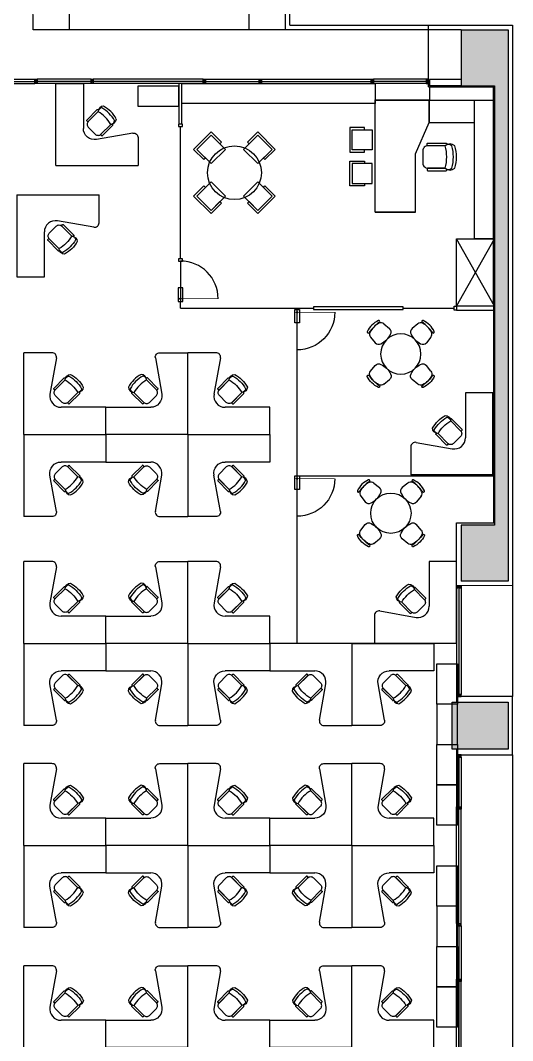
# Model space of a CAD drawing. Header units: millimetres. Extents: x 489570 to 664474, y -400689 to -233120.
# Drawn here: x 559535 to 570510, y -363307 to -340549 of the extents above; entities that cross this region are included whole.
import ezdxf

# ---------------------------------------------------------------- set-up
doc = ezdxf.new("R2010")
doc.units = ezdxf.units.MM
doc.header["$LTSCALE"] = 10
doc.header["$MEASUREMENT"] = 0
for name, color, linetype in [('03AFP', 2, 'Continuous'), ('06ADS', 6, 'Continuous'), ('07APP', 7, 'Continuous'), ('XREF BB LVL 3$0$X-WTC3-Level 3 segmented$0$COL', 7, 'Continuous'), ('XREF BB LVL 3$0$X-WTC3-Level 3 segmented$0$DMS', 7, 'Continuous'), ('XREF BB LVL 3$0$X-WTC3-Level 3 segmented$0$DOOR', 2, 'Continuous'), ('XREF BB LVL 3$0$X-WTC3-Level 3 segmented$0$HAT', 251, 'Continuous'), ('XREF BB LVL 3$0$X-WTC3-Level 3 segmented$0$KACA', 7, 'Continuous'), ('XREF BB LVL 3$0$X-WTC3-Level 3 segmented$0$WAL', 7, 'Continuous'), ('XREF WTC3 FPPP MAY09 1$0$FURN', 9, 'Continuous')]:
    doc.layers.add(name, color=color, linetype=linetype)

# ---------------------------------------------------------------- blocks, each defined once
blk = doc.blocks.new('XREF WTC3 FPPP MAY09 1$0$kursi')
at = {"layer": '03AFP', "linetype": 'ByBlock'}
for points in [[(200, -400), (200, -90, 0.414214), (110, 0), (-110, 0, 0.414214), (-200, -90), (-200, -400)], [(-200, -400), (-200, -87, 0.414214), (-210, -77), (-235, -77, 0.414214), (-245, -87), (-245, -418, 0.414214), (-235, -428), (-219, -428)], [(200, -400), (200, -87, -0.414214), (210, -77), (235, -77, -0.414214), (245, -87), (245, -418, -0.414214), (235, -428), (219, -428)]]:
    blk.add_lwpolyline(points, format="xyb", dxfattribs=at)
for centre, radius, start, end in [((-105, -487), 129, 137.6669, 222.3331), ((-125, -460), 96, 141.5436, 218.4564), ((0, 340), 766, 254.8715, 285.1285), ((105, -487), 129, 317.6669, 42.3331), ((125, -460), 96, 321.5436, 38.4564), ((0, 220), 766, 254.8715, 285.1285), ((0, 166), 766, 254.8715, 285.1285)]:
    blk.add_arc(centre, radius, start, end, dxfattribs=at)
blk = doc.blocks.new('XREF WTC3 FPPP MAY09 1$0$hsbc sing')
for p, q in [((-25, 0), (-25, -1829)), ((-25, 0), (1644, 0)), ((-25, 0), (1644, 0)), ((1089, 0), (1804, 0)), ((1804, -627), (1804, 0)), ((1687, -725), (878, -582)), ((585, -1829), (585, -829)), ((-25, -1829), (585, -1829))]:
    blk.add_line(p, q)
for centre, radius, start, end in [((835, -829), 250, 80, 180), ((1704, -627), 100, 260, 0)]:
    blk.add_arc(centre, radius, start, end)
at = {"xscale": -1, "rotation": 45.00000000000005}
blk.add_blockref('XREF WTC3 FPPP MAY09 1$0$kursi', (773, -779), dxfattribs=at)
blk = doc.blocks.new('XREF WTC3 FPPP MAY09 1$0$1200-4')
at = {"layer": '03AFP'}
for points in [[(-840, 522), (-522, 840), (-203, 522), (-522, 203), (-840, 522), (-522, 840), (-327, 645), (-292, 681), (-522, 910), (-910, 522), (-681, 292), (-645, 327), (-840, 522)], [(840, 522), (522, 840), (203, 522), (522, 203), (840, 522), (522, 840), (327, 645), (292, 681), (522, 910), (910, 522), (681, 292), (645, 327), (840, 522)], [(-840, -522), (-522, -840), (-203, -522), (-522, -203), (-840, -522), (-522, -840), (-327, -645), (-292, -681), (-522, -910), (-910, -522), (-681, -292), (-645, -327), (-840, -522)], [(840, -522), (522, -840), (203, -522), (522, -203), (840, -522), (522, -840), (327, -645), (292, -681), (522, -910), (910, -522), (681, -292), (645, -327), (840, -522)]]:
    blk.add_lwpolyline(points, close=True, dxfattribs=at)
blk.add_circle((0, 0), 600, dxfattribs=at)
blk = doc.blocks.new('XREF WTC3 FPPP MAY09 1$0$dceo')
for p, q in [((-2495, 2210), (5, 2210)), ((-2495, 2210), (-2495, 1310)), ((-2490, 2210), (-2490, 1310)), ((0, 2210), (0, 0)), ((5, 2210), (5, 1010)), ((-2495, 1310), (-1200, 1310)), ((-2495, 1310), (-1200, 1310)), ((-1200, 1310), (-500, 1010)), ((-500, 1010), (-500, 0)), ((-500, 1010), (5, 1010)), ((-500, 1010), (5, 1010)), ((0, 1005), (-500, 1005)), ((0, 5), (-500, 5)), ((-500, 0), (0, 0)), ((-500, 0), (0, 0))]:
    blk.add_line(p, q)
for points in [[(-1412, 2726), (-1862, 2726), (-1862, 2276), (-1412, 2276), (-1412, 2726), (-1862, 2726), (-1862, 2451), (-1912, 2451), (-1912, 2776), (-1362, 2776), (-1362, 2451), (-1412, 2451), (-1412, 2726)], [(-1110, 2726), (-660, 2726), (-660, 2276), (-1110, 2276), (-1110, 2726), (-660, 2726), (-660, 2451), (-610, 2451), (-610, 2776), (-1160, 2776), (-1160, 2451), (-1110, 2451), (-1110, 2726)]]:
    blk.add_lwpolyline(points, close=True)
at = {"linetype": 'ByBlock'}
for points in [[(-1017, 650), (-1017, 1038, 0.414214), (-1129, 1150), (-1404, 1150, 0.414214), (-1517, 1038), (-1517, 650)], [(-1517, 650), (-1517, 1042, 0.414214), (-1529, 1054), (-1560, 1054, 0.414214), (-1573, 1042), (-1573, 628, 0.414214), (-1560, 616), (-1541, 616)], [(-1017, 650), (-1017, 1042, -0.414214), (-1004, 1054), (-973, 1054, -0.414214), (-960, 1042), (-960, 628, -0.414214), (-973, 616), (-992, 616)]]:
    blk.add_lwpolyline(points, format="xyb", dxfattribs=at)
for centre, radius, start, end in [((-1398, 542), 161, 137.6669, 222.3331), ((-1423, 576), 120, 141.5436, 218.4564), ((-1267, 1575), 958, 254.8715, 285.1285), ((-1267, 1426), 958, 254.8715, 285.1285), ((-1136, 542), 161, 317.6669, 42.3331), ((-1110, 576), 120, 321.5436, 38.4564), ((-1267, 1358), 958, 254.8715, 285.1285)]:
    blk.add_arc(centre, radius, start, end, dxfattribs=at)
blk = doc.blocks.new('XREF WTC3 FPPP MAY09 1$0$X-WTC3-Level 3 segmented$0$FRAME')
at = {"color": 1}
blk.add_lwpolyline([(-37, 263), (-37, -37), (63, -37), (63, 263)], close=True, dxfattribs=at)
at = {"const_width": 13}
blk.add_lwpolyline([(-47, 23), (853, 24)], dxfattribs=at)
at = {"color": 1}
blk.add_circle((13, 23), 15, dxfattribs=at)
blk.add_arc((13, 23), 840, 0.0529, 90, dxfattribs=at)
blk = doc.blocks.new('XREF WTC3 FPPP MAY09 1$0$X-WTC3-Level 3 segmented$0$P non F')
at = {"rotation": 180}
blk.add_blockref('XREF WTC3 FPPP MAY09 1$0$X-WTC3-Level 3 segmented$0$FRAME', (0, 30), dxfattribs=at)
blk = doc.blocks.new('XREF WTC3 FPPP MAY09 1$0$WC')
at = {"layer": '03AFP'}
for p, q in [((-0.208, -0.444), (-0.225, -0.283)), ((0.208, -0.444), (0.225, -0.283))]:
    blk.add_line(p, q, dxfattribs=at)
blk.add_lwpolyline([(0.225, -0.283, 0.371325), (0.15, -0.176, 0.17376), (-0.15, -0.176, 0.371325), (-0.225, -0.283)], format="xyb", dxfattribs=at)
for centre, radius, start, end in [((-0.109, -0.434), 0.1, 185.7106, 251.518), ((0.109, -0.434), 0.1, 288.482, 354.2894), ((-0.169, -0.561), 0.02, 82.7899, 249.4784), ((0, -0.109), 0.503, 249.4784, 290.5216), ((0, 0.778), 1.33, 262.7899, 277.2101), ((0, -0.109), 0.443, 251.518, 288.482), ((0.169, -0.561), 0.02, 290.5216, 97.2101)]:
    blk.add_arc(centre, radius, start, end, dxfattribs=at)
blk = doc.blocks.new('XREF WTC3 FPPP MAY09 1$0$KURSI STAF')
at = {"layer": 'XREF WTC3 FPPP MAY09 1$0$FURN', "xscale": 1000, "yscale": 1000, "zscale": 1000, "rotation": 179.9999999195218}
blk.add_blockref('XREF WTC3 FPPP MAY09 1$0$WC', (0, -109), dxfattribs=at)
blk = doc.blocks.new('XREF WTC3 FPPP MAY09 1$0$MEJA MEETING4')
at = {"layer": '03AFP'}
blk.add_circle((0, 0), 450, dxfattribs=at)
for p, rotation in [((-289, 289), 45), ((-289, -289), 135)]:
    blk.add_blockref('XREF WTC3 FPPP MAY09 1$0$KURSI STAF', p, dxfattribs=dict(rotation=rotation))
at = {"xscale": -1}
for p, rotation in [((289, 289), 315), ((289, -289), 225)]:
    blk.add_blockref('XREF WTC3 FPPP MAY09 1$0$KURSI STAF', p, dxfattribs=dict(at, rotation=rotation))
blk = doc.blocks.new('XREF BB LVL 3$0$X-WTC3-Level 3 segmented$0$C125105')
at = {"layer": 'XREF BB LVL 3$0$X-WTC3-Level 3 segmented$0$HAT'}
blk.add_hatch(color=256, dxfattribs=at).paths.add_polyline_path([(-524.75, -1250), (525.25, -1250), (525.25, 0), (-524.75, 0)])
at = {"layer": 'XREF BB LVL 3$0$X-WTC3-Level 3 segmented$0$COL'}
blk.add_lwpolyline([(-524.75, -1250), (525.25, -1250), (525.25, 0), (-524.75, 0)], close=True, dxfattribs=at)
blk = doc.blocks.new('XREF BB LVL 3$0$X-WTC3-Level 3 segmented$0$SH1')
at = {"layer": 'XREF BB LVL 3$0$X-WTC3-Level 3 segmented$0$HAT'}
blk.add_hatch(color=256, dxfattribs=at).paths.add_polyline_path([(12300, -1049.5), (12300, 0), (0, 0), (0, -1050), (1250, -1050), (1250, -300.5), (1250.5, -300), (11049.5, -300), (11050, -300.5), (11050, -1050), (12299.5, -1050)])
at = {"layer": 'XREF BB LVL 3$0$X-WTC3-Level 3 segmented$0$COL'}
for p, q in [((12300, 0), (0, 0)), ((0, 0), (0, -1050)), ((12300, -1049.5), (12300, 0)), ((1250.5, -300), (1250, -300.5)), ((1250, -300.5), (1250, -1050)), ((11049.5, -300), (1250.5, -300)), ((11049.5, -300), (11050, -300.5)), ((11050, -1050), (11050, -300.5)), ((1250, -1050), (0, -1050)), ((12299.5, -1050), (11050, -1050)), ((12300, -1049.5), (12299.5, -1050))]:
    blk.add_line(p, q, dxfattribs=at)
blk = doc.blocks.new('XREF BB LVL 3$0$X-WTC3-Level 3 segmented$0$STRU')
at = {"layer": 'XREF BB LVL 3$0$X-WTC3-Level 3 segmented$0$COL', "xscale": -1, "rotation": 180}
for name, p in [('XREF BB LVL 3$0$X-WTC3-Level 3 segmented$0$C125105', (6875, -32400)), ('XREF BB LVL 3$0$X-WTC3-Level 3 segmented$0$SH1', (10100, -32400))]:
    blk.add_blockref(name, p, dxfattribs=at)
blk = doc.blocks.new('XREF BB LVL 3$0$X-WTC3-Level 3 segmented$0$fra2')
for points in [[(0.43, 0), (0, 0), (0, 0.5), (0.43, 0.5)], [(0.43, 0.5), (0.43, 0.46), (0.36, 0.41), (0.36, 0.35), (0.64, 0.35), (0.64, 0.41), (0.57, 0.46), (0.57, 0.5), (1, 0.5), (1, 0), (0.57, 0), (0.57, 0.04), (0.64, 0.09), (0.64, 0.15), (0.36, 0.15), (0.36, 0.09), (0.43, 0.04), (0.43, 0)]]:
    blk.add_lwpolyline(points)
blk.add_lwpolyline([(0.69, 0.3), (0.69, 0.45), (0.95, 0.45), (0.95, 0.05), (0.69, 0.05), (0.69, 0.2), (0.31, 0.2), (0.31, 0.05), (0.05, 0.05), (0.05, 0.45), (0.31, 0.45), (0.31, 0.3)], close=True)
blk = doc.blocks.new('XREF BB LVL 3$0$X-WTC3-Level 3 segmented$0$Fra3')
for points in [[(0.43, 0.5), (0.43, 0.46), (0.36, 0.41), (0.36, 0.35), (0.64, 0.35), (0.64, 0.41), (0.57, 0.46), (0.57, 0.5), (1, 0.5), (1, 0), (0.19, 0), (0, 0), (0, 0.5), (0.43, 0.5)], [(0.81, 0.14), (0.86, 0.14), (0.86, 0.05), (0.95, 0.05), (0.95, 0.45), (0.69, 0.45), (0.69, 0.3), (0.31, 0.3), (0.31, 0.45), (0.05, 0.45), (0.05, 0.05), (0.14, 0.05), (0.14, 0.14), (0.19, 0.14)], [(0.81, 0), (0.81, 0.25), (0.19, 0.25), (0.19, 0)]]:
    blk.add_lwpolyline(points)

msp = doc.modelspace()

# ---------------------------------------------------------------- linework, layer by layer
at = {"layer": '03AFP'}
for p, q in [((569658.3, -342328.9), (570103.4, -342328.6)), ((569256.2, -346920.2), (570106.2, -345420.2)), ((570106.2, -346920.2), (569256.2, -345420.2))]:
    msp.add_line(p, q, dxfattribs=at)
for points in [[(563057.7, -342469.2), (562158.2, -342469.2), (562158.2, -342009.2), (563057.7, -342009.2)], [(567448.3, -341959.2), (567448.3, -342405.2), (563136.7, -342405.2), (563136.7, -341959.2)], [(570103.4, -342328.6), (570103.4, -342030.2), (568654.4, -342030.2), (568654.4, -342328.6)], [(570105.5, -345420.2), (569659.5, -345420.2), (569659.5, -342328.6), (570103.4, -342328.6)], [(569256.2, -346921.7), (569256.2, -345420.2), (570106.2, -345420.2), (570106.2, -346921.7)], [(569207.1, -347016), (569207.1, -346921.7), (569256.8, -346921.7), (569256.8, -347016)], [(570106.6, -347016), (570106.6, -346921.7), (569256.8, -346921.7), (569256.8, -347016)], [(569279.6, -354903.4), (569279.6, -355802.9), (568819.6, -355802.9), (568819.6, -354903.4)], [(569279.6, -356702.4), (569279.6, -355802.9), (568819.6, -355802.9), (568819.6, -356702.4)], [(569279.6, -356702.4), (569279.6, -357602), (568819.6, -357602), (568819.6, -356702.4)], [(569279.6, -357602), (569279.6, -358501.5), (568819.6, -358501.5), (568819.6, -357602)], [(569279.6, -359411.4), (569279.6, -360310.9), (568819.6, -360310.9), (568819.6, -359411.4)], [(569279.6, -361210.4), (569279.6, -360310.9), (568819.6, -360310.9), (568819.6, -361210.4)], [(569279.6, -361210.4), (569279.6, -362110), (568819.6, -362110), (568819.6, -361210.4)], [(569279.6, -362110), (569279.6, -363009.5), (568819.6, -363009.5), (568819.6, -362110)]]:
    msp.add_lwpolyline(points, close=True, dxfattribs=at)
at = {"layer": '06ADS', "color": 1}
msp.add_line((563104.7, -345917.5), (563104.7, -346817.5), dxfattribs=at)
at = {"layer": '06ADS'}
for p, q in [((563104.7, -346967.5), (563104.7, -346817.5)), ((563104.7, -346967.5), (566069.9, -346968.2)), ((565705.6, -354448.3), (565705.9, -346968.1)), ((568069.9, -346968.6), (569207.1, -346968.8)), ((565705.8, -350711.3), (570108.1, -350708.2)), ((569259.7, -354448.3), (565705.7, -354448.3))]:
    msp.add_line(p, q, dxfattribs=at)
for points in [[(563057.7, -342867.5), (563057.7, -342917.5), (563151.7, -342917.5), (563151.7, -342867.5)], [(563057.7, -345867.5), (563057.7, -345917.5), (563151.7, -345917.5), (563151.7, -345867.5)]]:
    msp.add_lwpolyline(points, close=True, dxfattribs=at)
msp.add_lwpolyline([(563104.7, -345867.5), (563104.7, -342917.5)], dxfattribs=at)
at = {"layer": '07APP'}
for points in [[(563072.7, -342867.5), (563072.7, -341959.2)], [(563136.7, -342867.5), (563136.7, -341967.5)]]:
    msp.add_lwpolyline(points, dxfattribs=at)
msp.add_lwpolyline([(566069.9, -346999.5), (568069.9, -346999.5), (568069.9, -346935.5), (566069.9, -346935.5)], close=True, dxfattribs=at)
at = {"layer": 'XREF BB LVL 3$0$X-WTC3-Level 3 segmented$0$DOOR', "color": 4}
for p, q in [((557395.7, -341909.2), (559874.7, -341909.2)), ((561124.7, -341909.2), (559895.7, -341909.2)), ((563624.7, -341909.2), (561145.7, -341909.2)), ((563645.7, -341909.2), (564874.7, -341909.2)), ((564895.7, -341909.2), (567374.7, -341909.2)), ((568599, -341909.2), (567395.7, -341909.2)), ((569309.7, -353194.2), (569309.7, -355599)), ((569309.7, -356969.7), (569309.7, -358108.5)), ((569309.7, -360712.8), (569309.7, -358130.5)), ((569309.7, -360734.7), (569309.7, -361954)), ((569309.7, -365583.8), (569309.7, -361975.5)), ((569309.7, -361976), (569309.7, -364558.3))]:
    msp.add_line(p, q, dxfattribs=at)
at = {"layer": 'XREF BB LVL 3$0$X-WTC3-Level 3 segmented$0$DOOR'}
for p, q in [((557410.2, -341859.2), (559860.2, -341859.2)), ((557410.2, -341959.2), (559860.2, -341959.2)), ((561110.2, -341859.2), (559910.2, -341859.2)), ((561110.2, -341959.2), (559910.2, -341959.2)), ((563610.2, -341859.2), (561160.2, -341859.2)), ((563610.2, -341959.2), (561160.2, -341959.2)), ((563660.2, -341859.2), (564860.2, -341859.2)), ((563660.2, -341959.2), (564860.2, -341959.2)), ((564910.2, -341859.2), (567360.2, -341859.2)), ((564910.2, -341959.2), (567360.2, -341959.2)), ((568584.5, -341859.2), (567410.2, -341859.2)), ((568584.5, -341959.2), (567410.2, -341959.2)), ((569259.7, -353208.7), (569259.7, -355584.5)), ((569359.7, -353208.7), (569359.7, -355584.5)), ((569259.7, -356984.2), (569259.7, -358094)), ((569359.7, -356984.2), (569359.7, -358094)), ((569259.7, -360698.2), (569259.7, -358145)), ((569359.7, -360698.2), (569359.7, -358145)), ((569259.7, -360749.2), (569259.7, -361939.5)), ((569359.7, -360749.2), (569359.7, -361939.5)), ((569259.7, -365569.2), (569259.7, -361990)), ((569359.7, -365569.2), (569359.7, -361990))]:
    msp.add_line(p, q, dxfattribs=at)
at = {"layer": 'XREF BB LVL 3$0$X-WTC3-Level 3 segmented$0$HAT'}
for p, q in [((565439.7, -335688.2), (565439.7, -340759.2)), ((565439.7, -340759.2), (564629.7, -340759.2)), ((569359.5, -340759.2), (565439.7, -340759.2)), ((569359.5, -341869.2), (568654.5, -341869.2)), ((568654.5, -341869.2), (568654.5, -342009.2)), ((568654.5, -341869.2), (568654.5, -342009.2)), ((569367.5, -342009.2), (568654.5, -342009.2)), ((570509.7, -353159.3), (570509.7, -355634.5)), ((570509.7, -356934.5), (570509.7, -369384))]:
    msp.add_line(p, q, dxfattribs=at)
at = {"layer": 'XREF BB LVL 3$0$X-WTC3-Level 3 segmented$0$KACA'}
msp.add_line((568634.5, -342030.2), (568634.5, -341959.2), dxfattribs=at)
at = {"layer": 'XREF BB LVL 3$0$X-WTC3-Level 3 segmented$0$WAL'}
for p, q in [((565539.7, -340659.2), (565539.7, -335646.8)), ((564629.7, -336023.8), (564629.7, -340759.2)), ((568634.5, -341849.2), (568634.5, -340659.2)), ((565439.7, -340759.2), (559819.3, -340759.2)), ((568634.5, -342030.2), (568634.5, -341849.2)), ((568634.5, -342030.2), (568634.5, -341849.2)), ((568634.5, -342030.2), (570083.3, -342029.3)), ((570089.8, -351758.7), (570083.3, -342029.3))]:
    msp.add_line(p, q, dxfattribs=at)
for points in [[(565539.7, -340659.2), (570509.7, -340659.2), (570509.7, -353159.3), (569259.7, -353158.7), (569259.7, -351758.7), (570089.8, -351758.7)], [(569259.7, -356809.5), (569259.7, -356934.5), (570509.7, -356934.5), (570509.7, -355634.5), (569259.7, -355634.5), (569259.7, -355759.5)]]:
    msp.add_lwpolyline(points, dxfattribs=at)
for radius, start in [(10120, 359.49045), (9310, 359.44611)]:
    msp.add_arc((550509.7, -340669.2), radius, start, 90, dxfattribs=at)

# ---------------------------------------------------------------- block references
at = {"xscale": -1, "rotation": 270}
msp.add_blockref('XREF WTC3 FPPP MAY09 1$0$MEJA MEETING4', (568017.1, -347992), dxfattribs=at)
at = {"rotation": 270}
msp.add_blockref('XREF WTC3 FPPP MAY09 1$0$MEJA MEETING4', (567795.7, -351542.8), dxfattribs=at)
at = {"layer": '03AFP', "xscale": -1}
for p, rotation in [((560353.7, -343788.2), 180), ((563269.7, -349765.3), 270), ((559611.7, -349815.3), 90), ((563269.7, -349815.3), 90), ((563269.9, -354423.3), 270), ((559611.9, -354473.3), 90), ((563269.9, -354473.3), 90), ((566927.9, -354473.3), 90), ((563269.9, -358931.3), 270), ((566927.9, -358931.3), 270), ((559611.9, -358981.3), 90), ((563269.9, -358981.3), 90), ((566927.9, -358981.3), 90), ((563269.9, -363439.6), 270), ((566927.9, -363439.6), 270)]:
    msp.add_blockref('XREF WTC3 FPPP MAY09 1$0$hsbc sing', p, dxfattribs=dict(at, rotation=rotation))
at = {"layer": '03AFP'}
for name, p, rotation in [('XREF WTC3 FPPP MAY09 1$0$dceo', (569658.3, -342328.9), 90), ('XREF WTC3 FPPP MAY09 1$0$1200-4', (564307.9, -343947.4), 90), ('XREF WTC3 FPPP MAY09 1$0$hsbc sing', (559611.7, -349765.3), 90), ('XREF WTC3 FPPP MAY09 1$0$hsbc sing', (563269.7, -349765.3), 90), ('XREF WTC3 FPPP MAY09 1$0$hsbc sing', (570044.1, -350688.2), 180), ('XREF WTC3 FPPP MAY09 1$0$hsbc sing', (563269.7, -349815.3), 270), ('XREF WTC3 FPPP MAY09 1$0$hsbc sing', (559611.9, -354423.3), 90), ('XREF WTC3 FPPP MAY09 1$0$hsbc sing', (563269.9, -354423.3), 90), ('XREF WTC3 FPPP MAY09 1$0$hsbc sing', (569234.7, -354448.3), 180), ('XREF WTC3 FPPP MAY09 1$0$hsbc sing', (563269.9, -354473.3), 270), ('XREF WTC3 FPPP MAY09 1$0$hsbc sing', (566927.9, -354473.3), 270), ('XREF WTC3 FPPP MAY09 1$0$hsbc sing', (559611.9, -358931.3), 90), ('XREF WTC3 FPPP MAY09 1$0$hsbc sing', (563269.9, -358931.3), 90), ('XREF WTC3 FPPP MAY09 1$0$hsbc sing', (566927.9, -358931.3), 90), ('XREF WTC3 FPPP MAY09 1$0$hsbc sing', (563269.9, -358981.3), 270), ('XREF WTC3 FPPP MAY09 1$0$hsbc sing', (566927.9, -358981.3), 270), ('XREF WTC3 FPPP MAY09 1$0$hsbc sing', (559611.9, -363439.6), 90), ('XREF WTC3 FPPP MAY09 1$0$hsbc sing', (563269.9, -363439.6), 90), ('XREF WTC3 FPPP MAY09 1$0$hsbc sing', (566927.9, -363439.6), 90)]:
    msp.add_blockref(name, p, dxfattribs=dict(at, rotation=rotation))
msp.add_blockref('XREF WTC3 FPPP MAY09 1$0$hsbc sing', (559483.8, -344438.2), dxfattribs=at)
at = {"layer": '06ADS', "rotation": 180}
msp.add_blockref('XREF WTC3 FPPP MAY09 1$0$X-WTC3-Level 3 segmented$0$P non F', (563091.3, -346750.7), dxfattribs=at)
at = {"layer": '06ADS', "xscale": -1}
for p in [(565692.3, -347066.3), (565692.1, -350778.1)]:
    msp.add_blockref('XREF WTC3 FPPP MAY09 1$0$X-WTC3-Level 3 segmented$0$P non F', p, dxfattribs=at)
at = {"layer": 'XREF BB LVL 3$0$X-WTC3-Level 3 segmented$0$DMS', "rotation": 90}
msp.add_blockref('XREF BB LVL 3$0$X-WTC3-Level 3 segmented$0$STRU', (538009.7, -363159.2), dxfattribs=at)
at = {"layer": 'XREF BB LVL 3$0$X-WTC3-Level 3 segmented$0$DOOR', "yscale": 100, "zscale": 100}
for name, p, xscale, rotation in [('XREF BB LVL 3$0$X-WTC3-Level 3 segmented$0$fra2', (559859.7, -341859.2), 100, 270), ('XREF BB LVL 3$0$X-WTC3-Level 3 segmented$0$fra2', (561109.7, -341859.2), 100, 270), ('XREF BB LVL 3$0$X-WTC3-Level 3 segmented$0$fra2', (563609.7, -341859.2), 100, 270), ('XREF BB LVL 3$0$X-WTC3-Level 3 segmented$0$fra2', (564859.7, -341859.2), 100, 270), ('XREF BB LVL 3$0$X-WTC3-Level 3 segmented$0$fra2', (567359.7, -341859.2), 100, 270), ('XREF BB LVL 3$0$X-WTC3-Level 3 segmented$0$Fra3', (568634.2, -341859.2), -100, 90), ('XREF BB LVL 3$0$X-WTC3-Level 3 segmented$0$Fra3', (569359.7, -353158.7), 100, 180), ('XREF BB LVL 3$0$X-WTC3-Level 3 segmented$0$Fra3', (569259.7, -356934.5), -100, 180), ('XREF BB LVL 3$0$X-WTC3-Level 3 segmented$0$fra2', (569259.7, -360698.7), -100, 180)]:
    msp.add_blockref(name, p, dxfattribs=dict(at, xscale=xscale, rotation=rotation))
for name, p, xscale in [('XREF BB LVL 3$0$X-WTC3-Level 3 segmented$0$Fra3', (569359.7, -355634.5), -100), ('XREF BB LVL 3$0$X-WTC3-Level 3 segmented$0$fra2', (569259.7, -358144.5), 100), ('XREF BB LVL 3$0$X-WTC3-Level 3 segmented$0$fra2', (569259.7, -361990), 100)]:
    msp.add_blockref(name, p, dxfattribs=dict(at, xscale=xscale))

doc.saveas('drawing.dxf')
